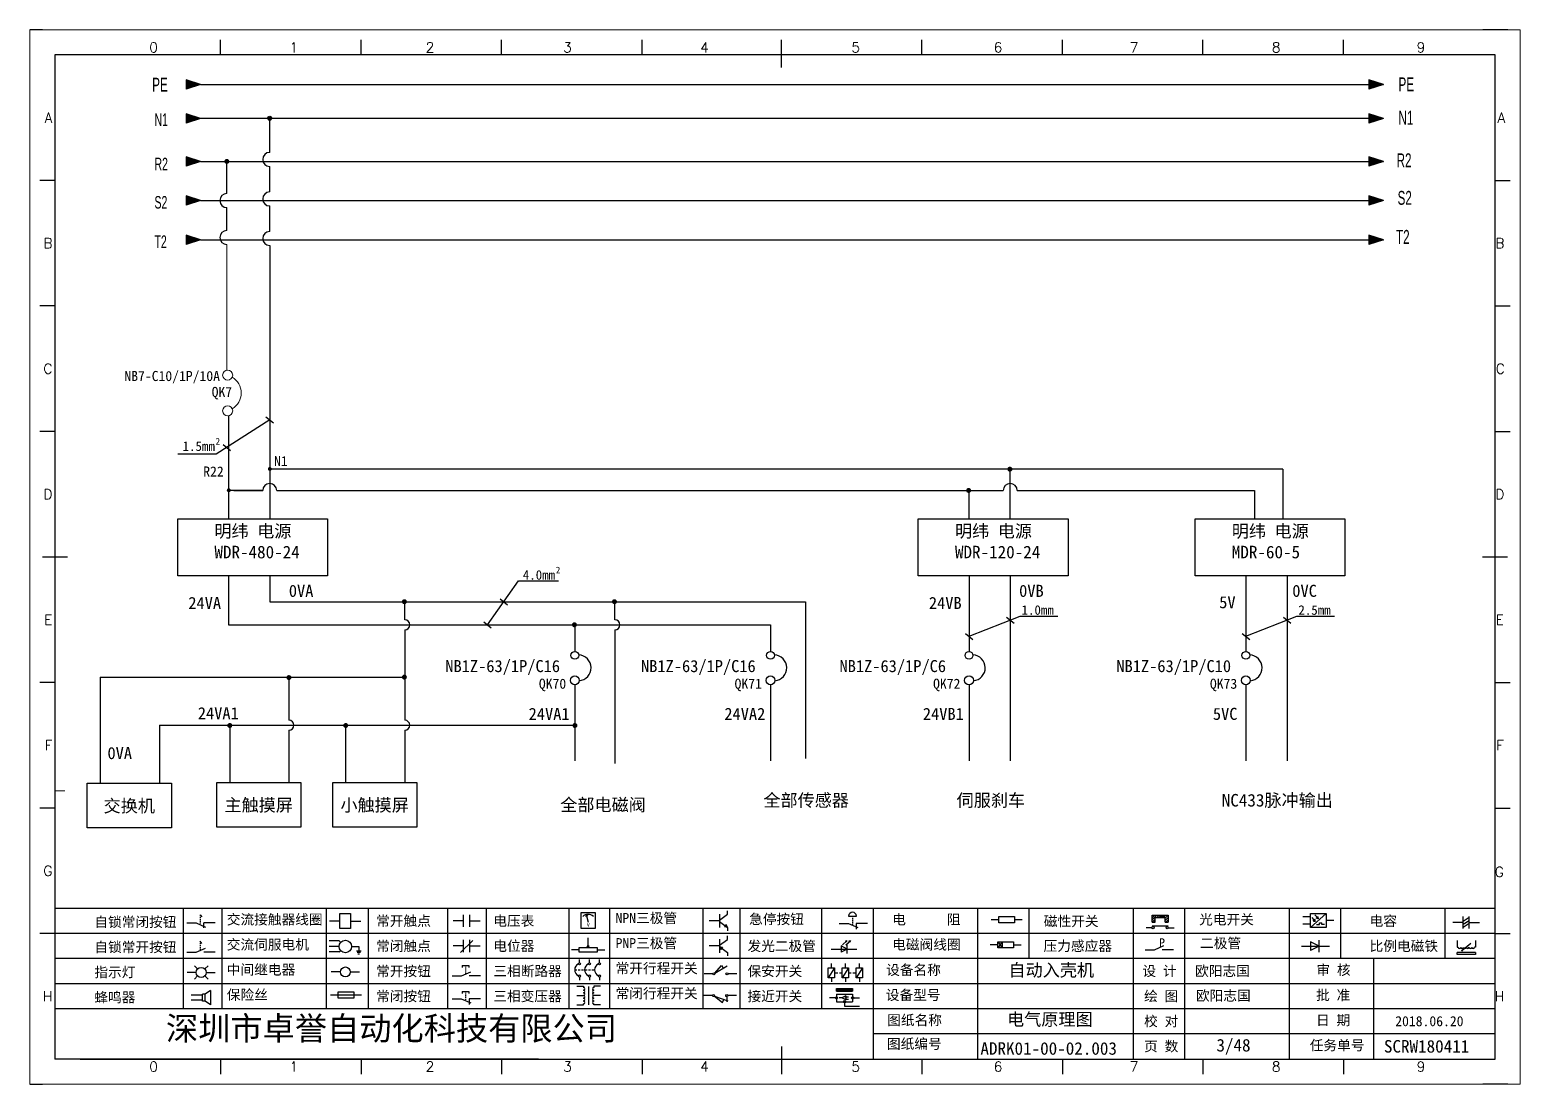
# Model space of a CAD drawing. Header units: millimetres. Extents: x 336 to 12810, y -1577 to 4105.
# Drawn here: x 7231.7 to 7528.7, y -58.4 to 151.6 of the extents above; entities that cross this region are included whole.
import ezdxf
from ezdxf.enums import TextEntityAlignment as Align

# ---------------------------------------------------------------- set-up
doc = ezdxf.new("R2010")
doc.units = ezdxf.units.MM
for name, color, linetype in [('AE_BOR', 1, 'Continuous'), ('MISC', 2, 'Continuous'), ('SYMS', 7, 'Continuous'), ('主图', 7, 'Continuous')]:
    doc.layers.add(name, color=color, linetype=linetype)
doc.styles.get("Standard").update_dxf_attribs({"font": ''})
doc.styles.add('WD', font='romans.shx', dxfattribs={"width": 0.8, "bigfont": 'gbcbig.shx'})
doc.styles.add('样式 0', font='')
doc.styles.add('样式 8', font='arial.ttf', dxfattribs={"width": 0.6, "height": 2.5})
doc.styles.add('汉字', font='')
doc.styles.get('Standard').set_extended_font_data('SimSun')
doc.styles.get('样式 0').set_extended_font_data('KaiTi_GB2312')
doc.styles.get('汉字').set_extended_font_data('新宋体')

# ---------------------------------------------------------------- blocks, each defined once
blk = doc.blocks.new('磁性开关')
at = {"linetype": 'ByBlock'}
h = blk.add_hatch(dxfattribs=at)
h.set_pattern_fill('ANSI31', color=256, scale=0.1, style=0)
h.paths.add_polyline_path([(-1910.88, -776.69), (-1910.88, -775.29), (-1907.69, -775.29), (-1907.69, -776.69), (-1908.31, -776.69), (-1908.31, -775.79), (-1910.25, -775.79), (-1910.25, -776.69)])
for p, q in [((-1910.91, -777.81), (-1912.09, -777.81)), ((-1910.88, -776.69), (-1910.88, -775.29)), ((-1910.88, -775.29), (-1907.69, -775.29)), ((-1910.88, -776.69), (-1910.25, -776.69)), ((-1910.88, -777.39), (-1907.69, -777.39)), ((-1910.25, -776.69), (-1910.25, -775.79)), ((-1910.25, -775.79), (-1908.31, -775.79)), ((-1908.31, -776.69), (-1908.31, -775.79)), ((-1908.31, -776.69), (-1907.69, -776.69)), ((-1907.69, -775.29), (-1907.69, -776.69)), ((-1907.66, -777.81), (-1906.48, -777.81))]:
    blk.add_line(p, q, dxfattribs=at)
for centre in [(-1910.68, -777.81), (-1907.88, -777.81)]:
    blk.add_circle(centre, 0.225, dxfattribs=at)
blk = doc.blocks.new('*U6')
at = {"linetype": 'ByBlock'}
for p, q in [((-1909.23, -780.45), (-1909.23, -780.67)), ((-1909.23, -780.45), (-1908.92, -780.84)), ((-1909.23, -780.84), (-1909.23, -781.05)), ((-1911.92, -782.07), (-1910.06, -782.07)), ((-1910.06, -782.07), (-1908.18, -782.88)), ((-1909.23, -781.23), (-1909.23, -781.44)), ((-1909.23, -781.61), (-1909.23, -781.83)), ((-1909.23, -782), (-1909.23, -782.21)), ((-1909.23, -782.38), (-1909.23, -782.43)), ((-1908.52, -783.07), (-1908.52, -782.07)), ((-1906.25, -782.07), (-1908.52, -782.07))]:
    blk.add_line(p, q, dxfattribs=at)
blk = doc.blocks.new('*U8')
at = {"linetype": 'ByBlock'}
for p, q in [((-1911.92, -792.89), (-1910.06, -792.89)), ((-1910.06, -792.89), (-1908.18, -792.08)), ((-1908.88, -791.17), (-1909.23, -790.71)), ((-1909.23, -790.71), (-1909.23, -790.92)), ((-1909.23, -791.09), (-1909.23, -791.31)), ((-1909.23, -791.48), (-1909.23, -791.69)), ((-1909.23, -791.86), (-1909.23, -792.08)), ((-1909.23, -792.25), (-1909.23, -792.47)), ((-1906.25, -792.89), (-1908.52, -792.89))]:
    blk.add_line(p, q, dxfattribs=at)
blk = doc.blocks.new('蜂鸣器')
at = {"linetype": 'ByBlock'}
for p, q in [((-1907.17, -795.53), (-1908.25, -796.26)), ((-1907.17, -795.53), (-1907.17, -798.41)), ((-1908.8, -796.48), (-1911.01, -796.48)), ((-1908.8, -797.46), (-1911.01, -797.46)), ((-1908.25, -796.26), (-1908.8, -796.26)), ((-1908.8, -797.68), (-1908.8, -796.26)), ((-1908.25, -797.68), (-1908.8, -797.68)), ((-1908.25, -797.68), (-1908.25, -796.26)), ((-1907.17, -798.41), (-1908.25, -797.68))]:
    blk.add_line(p, q, dxfattribs=at)
blk = doc.blocks.new('指示灯')
at = {"linetype": 'ByBlock'}
for p, q in [((-1854.25, -776.92), (-1856.06, -776.92)), ((-1854.62, -775.59), (-1853.97, -776.23)), ((-1854.62, -778.25), (-1853.97, -777.61)), ((-1851.9, -775.59), (-1852.54, -776.23)), ((-1851.9, -778.25), (-1852.54, -777.61)), ((-1852.26, -776.92), (-1850.45, -776.92))]:
    blk.add_line(p, q, dxfattribs=at)
blk.add_circle((-1853.26, -776.92), 0.992, dxfattribs=at)
blk = doc.blocks.new('光电开关')
at = {"linetype": 'ByBlock'}
h = blk.add_hatch(dxfattribs=at)
h.set_pattern_fill('ANSI31', color=256, scale=0.01, style=0)
h.set_pattern_definition([(45, (0.172267, 0), (-0.0224506403, 0.0224506403), [])])
h.paths.add_polyline_path([(-1882.44, -776.34), (-1882.5, -775.91), (-1882.68, -776.07)])
h.paths.add_polyline_path([(-1882.86, -776.23), (-1882.44, -776.34), (-1882.68, -776.07)])
h.paths.add_polyline_path([(-1883.05, -776.88), (-1883.11, -776.45), (-1883.29, -776.61)])
h.paths.add_polyline_path([(-1883.47, -776.77), (-1883.05, -776.88), (-1883.29, -776.61)])
for p, q in [((-1884.01, -775.96), (-1885.56, -775.96)), ((-1884.01, -777.39), (-1885.56, -777.39)), ((-1880.91, -775.3), (-1884.01, -778.05)), ((-1883.75, -776.09), (-1883.05, -776.88)), ((-1883.11, -776.45), (-1883.47, -776.77)), ((-1883.05, -776.88), (-1883.47, -776.77)), ((-1883.14, -775.55), (-1882.44, -776.34)), ((-1883.05, -776.88), (-1883.11, -776.45)), ((-1882.5, -775.91), (-1882.86, -776.23)), ((-1882.44, -776.34), (-1882.86, -776.23)), ((-1882.78, -777.47), (-1882.23, -777.47)), ((-1882.44, -776.34), (-1882.5, -775.91)), ((-1882.23, -777.47), (-1882.23, -777.14)), ((-1882.23, -777.14), (-1881.78, -777.14)), ((-1881.78, -777.47), (-1881.78, -777.14)), ((-1881.23, -777.47), (-1881.78, -777.47)), ((-1879.37, -776.67), (-1880.91, -776.67))]:
    blk.add_line(p, q, dxfattribs=at)
blk.add_lwpolyline([(-1884.01, -775.3), (-1880.91, -775.3), (-1880.91, -778.05), (-1884.01, -778.05)], close=True, dxfattribs=at)
blk = doc.blocks.new('交流接触器线圈')
at = {"linetype": 'ByBlock'}
for p, q in [((-1880.82, -781.77), (-1882.87, -781.77)), ((-1878.72, -781.77), (-1876.67, -781.77))]:
    blk.add_line(p, q, dxfattribs=at)
blk.add_lwpolyline([(-1880.82, -780.28), (-1878.72, -780.28), (-1878.72, -783.26), (-1880.82, -783.26)], close=True, dxfattribs=at)
blk = doc.blocks.new('交流伺服电机')
at = {"linetype": 'ByBlock'}
for p, q in [((-1880.97, -785.75), (-1882.94, -785.75)), ((-1880.97, -786.85), (-1882.94, -786.85)), ((-1880.97, -785.75), (-1880.65, -786.03)), ((-1878.49, -786.85), (-1877.07, -786.85)), ((-1877.07, -786.85), (-1877.07, -787.72)), ((-1880.97, -787.94), (-1882.94, -787.94)), ((-1880.97, -787.94), (-1880.65, -787.67)), ((-1877.54, -787.72), (-1876.59, -787.72)), ((-1877.38, -788.01), (-1876.75, -788.01)), ((-1877.23, -788.29), (-1876.9, -788.29))]:
    blk.add_line(p, q, dxfattribs=at)
blk.add_circle((-1879.73, -786.85), 1.24, dxfattribs=at)
blk = doc.blocks.new('中间继电器')
at = {"linetype": 'ByBlock'}
for p, q in [((-1880.72, -791.92), (-1882.54, -791.92)), ((-1878.74, -791.92), (-1876.92, -791.92))]:
    blk.add_line(p, q, dxfattribs=at)
blk.add_circle((-1879.73, -791.92), 0.992, dxfattribs=at)
blk = doc.blocks.new('保险丝')
at = {"linetype": 'ByBlock'}
blk.add_line((-1882.72, -796.49), (-1876.55, -796.49), dxfattribs=at)
blk.add_lwpolyline([(-1881.2, -795.86), (-1878.06, -795.86), (-1878.06, -797.12), (-1881.2, -797.12)], close=True, dxfattribs=at)
blk = doc.blocks.new('常开按钮')
at = {"linetype": 'ByBlock'}
for p, q in [((-1910.06, -787.73), (-1908.18, -786.93)), ((-1909.9, -785.68), (-1908.56, -785.68)), ((-1909.9, -785.68), (-1909.9, -786.07)), ((-1909.23, -785.68), (-1909.23, -785.89)), ((-1909.23, -786.06), (-1909.23, -786.28)), ((-1909.23, -786.45), (-1909.23, -786.67)), ((-1909.23, -786.84), (-1909.23, -787.05)), ((-1908.56, -785.68), (-1908.56, -786.07)), ((-1911.92, -787.73), (-1910.06, -787.73)), ((-1909.23, -787.22), (-1909.23, -787.38)), ((-1906.25, -787.73), (-1908.52, -787.73))]:
    blk.add_line(p, q, dxfattribs=at)
blk = doc.blocks.new('常开触点')
at = {"linetype": 'ByBlock'}
for p, q in [((-1853.82, -782.99), (-1853.82, -780.56)), ((-1852.6, -782.99), (-1852.6, -780.56)), ((-1853.82, -781.77), (-1855.88, -781.77)), ((-1852.6, -781.77), (-1850.55, -781.77))]:
    blk.add_line(p, q, dxfattribs=at)
blk = doc.blocks.new('常闭触点')
at = {"linetype": 'ByBlock'}
for p, q in [((-1853.82, -786.77), (-1855.88, -786.77)), ((-1852.01, -785.66), (-1854.43, -788.1)), ((-1853.82, -787.99), (-1853.82, -785.56)), ((-1852.6, -787.99), (-1852.6, -785.56)), ((-1852.6, -786.77), (-1850.55, -786.77))]:
    blk.add_line(p, q, dxfattribs=at)
blk = doc.blocks.new('常闭按钮')
at = {"linetype": 'ByBlock'}
for p, q in [((-1856.13, -792.28), (-1854.28, -792.28)), ((-1854.28, -792.28), (-1852.4, -793.09)), ((-1854.11, -790.83), (-1852.77, -790.83)), ((-1854.11, -790.83), (-1854.11, -791.22)), ((-1853.44, -790.83), (-1853.44, -791.04)), ((-1853.44, -791.21), (-1853.44, -791.43)), ((-1853.44, -791.6), (-1853.44, -791.82)), ((-1853.44, -791.99), (-1853.44, -792.2)), ((-1853.44, -792.37), (-1853.44, -792.53)), ((-1852.77, -790.83), (-1852.77, -791.22)), ((-1850.47, -792.28), (-1852.73, -792.28)), ((-1852.73, -792.28), (-1852.73, -793.43))]:
    blk.add_line(p, q, dxfattribs=at)
blk = doc.blocks.new('电磁阀线圈')
at = {"linetype": 'ByBlock'}
for p, q in [((-1854.61, -795.92), (-1853.75, -797.16)), ((-1853.75, -795.92), (-1854.61, -797.16)), ((-1853.75, -795.92), (-1853.75, -797.16)), ((-1854.61, -796.54), (-1856.17, -796.54)), ((-1851.53, -796.54), (-1849.97, -796.54))]:
    blk.add_line(p, q, dxfattribs=at)
blk.add_lwpolyline([(-1854.61, -795.92), (-1851.53, -795.92), (-1851.53, -797.16), (-1854.61, -797.16)], close=True, dxfattribs=at)
blk = doc.blocks.new('电压表')
at = {"linetype": 'ByBlock'}
for p, q in [((-1814.84, -780.75), (-1814.91, -781.13)), ((-1814.6, -781.05), (-1814.91, -781.13)), ((-1814.84, -780.75), (-1814.46, -782.26)), ((-1814.84, -780.75), (-1814.6, -781.05))]:
    blk.add_line(p, q, dxfattribs=at)
blk.add_lwpolyline([(-1815.84, -780.34), (-1813.07, -780.34), (-1813.07, -783.49), (-1815.84, -783.49)], close=True, dxfattribs=at)
blk.add_arc((-1814.46, -782.26), 1.56, 46.8313, 133.1687, dxfattribs=at)
at = {"linetype": 'ByBlock', "insert": (-1814.7, -782.39), "char_height": 0.75, "width": 0.6768, "attachment_point": 1}
blk.add_mtext('V', dxfattribs=at)
blk = doc.blocks.new('电位器')
at = {"linetype": 'ByBlock'}
for p, q in [((-1814.45, -787.3), (-1814.62, -786.96)), ((-1814.62, -786.96), (-1814.27, -786.96)), ((-1814.45, -787.3), (-1814.45, -785.39)), ((-1814.45, -787.3), (-1814.27, -786.96)), ((-1816.21, -787.75), (-1817.79, -787.75)), ((-1812.68, -787.75), (-1811.1, -787.75))]:
    blk.add_line(p, q, dxfattribs=at)
blk.add_lwpolyline([(-1816.21, -787.3), (-1812.68, -787.3), (-1812.68, -788.2), (-1816.21, -788.2)], close=True, dxfattribs=at)
blk = doc.blocks.new('三相断路器')
at = {"linetype": 'ByBlock'}
for p, q in [((-1816.17, -790.33), (-1816.17, -789.7)), ((-1814.17, -790.33), (-1814.17, -789.7)), ((-1812.18, -790.33), (-1812.18, -789.7)), ((-1817.14, -791.74), (-1816.72, -791.74)), ((-1816.45, -791.74), (-1816.03, -791.74)), ((-1815.76, -791.74), (-1815.34, -791.74)), ((-1815.07, -791.74), (-1814.65, -791.74)), ((-1814.38, -791.74), (-1813.96, -791.74)), ((-1813.69, -791.74), (-1813.27, -791.74)), ((-1816.17, -793.19), (-1816.17, -793.83)), ((-1814.17, -793.19), (-1814.17, -793.83)), ((-1812.18, -793.19), (-1812.18, -793.83))]:
    blk.add_line(p, q, dxfattribs=at)
for centre in [(-1816.17, -790.55), (-1816.17, -792.98), (-1814.17, -790.55), (-1814.17, -792.98), (-1812.18, -790.55), (-1812.18, -792.98)]:
    blk.add_circle(centre, 0.219, dxfattribs=at)
for centre in [(-1815.81, -791.74), (-1813.82, -791.74), (-1811.83, -791.74)]:
    blk.add_arc(centre, 1.32, 115.5791, 244.4209, dxfattribs=at)
blk = doc.blocks.new('三相变压器')
at = {"linetype": 'ByBlock'}
for p, q in [((-1816.69, -795.03), (-1815.37, -795.03)), ((-1815.37, -795.03), (-1815.37, -795.24)), ((-1814.34, -798.7), (-1814.34, -795.04)), ((-1812, -795.03), (-1813.32, -795.03)), ((-1813.32, -795.03), (-1813.32, -795.24)), ((-1816.69, -796.87), (-1815.37, -796.87)), ((-1816.69, -798.71), (-1815.37, -798.71)), ((-1815.37, -798.71), (-1815.37, -798.5)), ((-1812, -796.87), (-1813.32, -796.87)), ((-1813.32, -798.71), (-1813.32, -798.5)), ((-1812, -798.71), (-1813.32, -798.71))]:
    blk.add_line(p, q, dxfattribs=at)
for centre, start, end in [((-1815.37, -795.51), 270, 90), ((-1815.37, -796.06), 270, 90), ((-1813.32, -795.51), 90, 270), ((-1813.32, -796.06), 90, 270), ((-1815.37, -796.6), 270, 90), ((-1815.37, -797.14), 270, 90), ((-1815.37, -797.68), 270, 90), ((-1815.37, -798.23), 270, 90), ((-1813.32, -796.6), 90, 270), ((-1813.32, -797.14), 90, 270), ((-1813.32, -797.68), 90, 270), ((-1813.32, -798.23), 90, 270)]:
    blk.add_arc(centre, 0.271, start, end, dxfattribs=at)
blk = doc.blocks.new('压力感应器')
at = {"linetype": 'ByBlock'}
for p, q in [((-1817.44, -777.73), (-1815.59, -777.73)), ((-1815.59, -777.73), (-1813.71, -776.93)), ((-1811.78, -777.73), (-1814.05, -777.73))]:
    blk.add_line(p, q, dxfattribs=at)
at = {"linetype": 'ByBlock', "insert": (-1814.65, -775.48), "char_height": 1.68, "width": 1.2242, "attachment_point": 1}
blk.add_mtext('{\\fNSimSun|b0|i0|c134|p49;P}', dxfattribs=at)
blk = doc.blocks.new('二极管')
at = {"linetype": 'ByBlock'}
for p, q in [((-1787.52, -776.77), (-1781.92, -776.77)), ((-1783.97, -776.77), (-1785.69, -775.9)), ((-1785.69, -775.9), (-1785.69, -777.65)), ((-1783.97, -776.77), (-1785.69, -777.65)), ((-1783.97, -777.99), (-1783.97, -775.56))]:
    blk.add_line(p, q, dxfattribs=at)
blk = doc.blocks.new('NPN三极管')
at = {"linetype": 'ByBlock'}
for p, q in [((-1785.73, -780.61), (-1785.73, -783.32)), ((-1785.73, -781.82), (-1784.15, -780.66)), ((-1784.15, -780.66), (-1784.15, -779.98)), ((-1785.73, -781.97), (-1787.81, -781.97)), ((-1785.73, -782.11), (-1784.15, -783.27)), ((-1784.41, -782.73), (-1784.74, -783.18)), ((-1784.15, -783.27), (-1784.74, -783.18)), ((-1784.15, -783.27), (-1784.41, -782.73)), ((-1784.15, -783.27), (-1784.15, -783.96))]:
    blk.add_line(p, q, dxfattribs=at)
blk = doc.blocks.new('PNP三极管')
at = {"linetype": 'ByBlock'}
for p, q in [((-1784.9, -786.74), (-1786.98, -786.74)), ((-1784.9, -785.38), (-1784.9, -788.09)), ((-1784.9, -786.59), (-1783.32, -785.43)), ((-1784.9, -786.88), (-1783.32, -788.04)), ((-1784.9, -786.88), (-1784.31, -786.97)), ((-1784.9, -786.88), (-1784.64, -787.42)), ((-1784.31, -786.97), (-1784.64, -787.42)), ((-1783.32, -785.43), (-1783.32, -784.75)), ((-1783.32, -788.04), (-1783.32, -788.73))]:
    blk.add_line(p, q, dxfattribs=at)
blk = doc.blocks.new('常开行程开关')
at = {"linetype": 'ByBlock'}
for p, q in [((-1786.29, -792.3), (-1788.01, -792.3)), ((-1785.89, -792.17), (-1784.52, -790.62)), ((-1785.89, -792.17), (-1783.43, -790.72)), ((-1784.52, -790.62), (-1784.19, -791.17)), ((-1781.48, -792.3), (-1783.21, -792.3))]:
    blk.add_line(p, q, dxfattribs=at)
for centre in [(-1786.07, -792.3), (-1783.42, -792.3)]:
    blk.add_circle(centre, 0.219, dxfattribs=at)
blk = doc.blocks.new('常闭行程开关')
at = {"linetype": 'ByBlock'}
for p, q in [((-1786.34, -796.62), (-1788.07, -796.62)), ((-1785.93, -796.72), (-1783.25, -797.7)), ((-1785.93, -796.72), (-1784.3, -798)), ((-1784.3, -798), (-1784.08, -797.4)), ((-1783.48, -796.84), (-1783.48, -797.85)), ((-1781.54, -796.62), (-1783.26, -796.62))]:
    blk.add_line(p, q, dxfattribs=at)
for centre in [(-1786.12, -796.62), (-1783.48, -796.62)]:
    blk.add_circle(centre, 0.219, dxfattribs=at)
blk = doc.blocks.new('电容')
at = {"linetype": 'ByBlock'}
for p, q in [((-1756.08, -782.99), (-1756.08, -780.56)), ((-1754.86, -780.79), (-1756.08, -781.55)), ((-1754.86, -782.99), (-1754.86, -780.56)), ((-1756.08, -781.77), (-1758.13, -781.77)), ((-1754.86, -781.44), (-1756.08, -782.2)), ((-1754.86, -781.99), (-1756.08, -782.75)), ((-1754.86, -781.77), (-1752.81, -781.77))]:
    blk.add_line(p, q, dxfattribs=at)
blk = doc.blocks.new('发光二极管')
at = {"linetype": 'ByBlock'}
for p, q in [((-1758.01, -786.77), (-1752.89, -786.77)), ((-1754.84, -786.77), (-1756.04, -786.16)), ((-1756.04, -786.16), (-1756.04, -787.39)), ((-1754.84, -786.77), (-1756.04, -787.39)), ((-1755.78, -785.92), (-1754.89, -785.14)), ((-1754.89, -785.14), (-1755.2, -785.22)), ((-1755.2, -785.22), (-1755.01, -785.43)), ((-1755.08, -785.92), (-1754.18, -785.14)), ((-1754.89, -785.14), (-1755.01, -785.43)), ((-1754.84, -787.63), (-1754.84, -785.92)), ((-1754.18, -785.14), (-1754.49, -785.22)), ((-1754.49, -785.22), (-1754.31, -785.43)), ((-1754.18, -785.14), (-1754.31, -785.43))]:
    blk.add_line(p, q, dxfattribs=at)
blk = doc.blocks.new('比例电磁阀')
at = {"linetype": 'ByBlock'}
for p, q in [((-1757.26, -775.38), (-1757.26, -776.71)), ((-1757.26, -776.71), (-1757.05, -776.71)), ((-1753.6, -777.73), (-1757.25, -777.73)), ((-1757.25, -778.13), (-1757.25, -777.73)), ((-1753.6, -778.13), (-1757.25, -778.13)), ((-1754.5, -775.98), (-1756.35, -777.44)), ((-1756.35, -777.44), (-1756.25, -777.25)), ((-1756.35, -777.44), (-1756.15, -777.38)), ((-1756.15, -777.38), (-1756.25, -777.25)), ((-1753.58, -776.71), (-1753.8, -776.71)), ((-1753.6, -777.73), (-1753.6, -778.13)), ((-1753.58, -775.38), (-1753.58, -776.71))]:
    blk.add_line(p, q, dxfattribs=at)
for centre in [(-1756.78, -776.71), (-1756.24, -776.71), (-1755.7, -776.71), (-1755.15, -776.71), (-1754.61, -776.71), (-1754.07, -776.71)]:
    blk.add_arc(centre, 0.271, 180, 0, dxfattribs=at)
blk = doc.blocks.new('保安开关')
at = {"linetype": 'ByBlock'}
for p, q in [((-1757.96, -790.79), (-1757.96, -789.97)), ((-1755.17, -790.79), (-1755.17, -789.97)), ((-1752.39, -790.79), (-1752.39, -789.97)), ((-1757.33, -790.79), (-1758.6, -792.81)), ((-1757.96, -792.81), (-1757.96, -793.62)), ((-1757.33, -791.8), (-1756.72, -791.8)), ((-1756.35, -791.8), (-1755.89, -791.8)), ((-1754.54, -790.79), (-1755.81, -792.81)), ((-1755.17, -792.81), (-1755.17, -793.62)), ((-1754.52, -791.8), (-1754.06, -791.8)), ((-1753.69, -791.8), (-1753.08, -791.8)), ((-1751.75, -790.79), (-1753.02, -792.81)), ((-1752.39, -792.81), (-1752.39, -793.62))]:
    blk.add_line(p, q, dxfattribs=at)
for points in [[(-1758.6, -790.79), (-1757.33, -790.79), (-1757.33, -792.81), (-1758.6, -792.81)], [(-1755.81, -790.79), (-1754.54, -790.79), (-1754.54, -792.81), (-1755.81, -792.81)], [(-1753.02, -790.79), (-1751.75, -790.79), (-1751.75, -792.81), (-1753.02, -792.81)]]:
    blk.add_lwpolyline(points, close=True, dxfattribs=at)
blk = doc.blocks.new('接近开关')
at = {"linetype": 'ByBlock'}
h = blk.add_hatch(dxfattribs=at)
h.set_pattern_fill('ANSI31', color=256, scale=0.01, style=0)
h.set_pattern_definition([(45, (-89.131516, -30.795668), (-0.0224506403, 0.0224506403), [])])
h.paths.add_polyline_path([(-1516.96, -1123.35), (-1516.96, -1122.85), (-1513.76, -1122.85), (-1513.76, -1123.35)])
for p, q in [((-1517.18, -1124.71), (-1518.36, -1124.71)), ((-1516.96, -1123.35), (-1516.96, -1122.85)), ((-1516.96, -1122.85), (-1513.76, -1122.85)), ((-1516.96, -1123.35), (-1513.76, -1123.35)), ((-1516.96, -1123.95), (-1513.76, -1123.95)), ((-1516.96, -1123.95), (-1516.96, -1125.47)), ((-1516.96, -1125.47), (-1513.76, -1125.47)), ((-1515.91, -1124.71), (-1516.45, -1124.71)), ((-1515.11, -1124.31), (-1515.91, -1124.71)), ((-1515.11, -1125.11), (-1515.91, -1124.71)), ((-1515.33, -1124.53), (-1515.17, -1124.53)), ((-1515.33, -1124.88), (-1515.17, -1124.88)), ((-1515.25, -1124.45), (-1515.25, -1124.61)), ((-1515.11, -1124.31), (-1515.11, -1125.11)), ((-1515.11, -1124.48), (-1514.58, -1124.48)), ((-1515.11, -1124.94), (-1514.58, -1124.94)), ((-1513.76, -1122.85), (-1513.76, -1123.35)), ((-1513.76, -1123.95), (-1513.76, -1125.47)), ((-1513.54, -1124.71), (-1512.36, -1124.71)), ((-1515.36, -1125.69), (-1515.36, -1126.36)), ((-1515.36, -1126.36), (-1512.36, -1126.36))]:
    blk.add_line(p, q, dxfattribs=at)
for centre in [(-1516.96, -1124.71), (-1515.36, -1125.47), (-1513.76, -1124.71)]:
    blk.add_circle(centre, 0.225, dxfattribs=at)
blk = doc.blocks.new('电阻')
at = {"linetype": 'ByBlock'}
for p, q in [((-3.09, 0), (-1.57, 0)), ((1.57, 0), (3.09, 0))]:
    blk.add_line(p, q, dxfattribs=at)
blk.add_lwpolyline([(-1.57, 0.63), (1.57, 0.63), (1.57, -0.63), (-1.57, -0.63)], close=True, dxfattribs=at)
blk = doc.blocks.new('急停按钮')
at = {"linetype": 'ByBlock'}
for p, q in [((-1.86, 0), (0, 0)), ((0, 0), (1.88, -0.81)), ((0.06, 1.45), (1.61, 1.45)), ((0.83, 1.45), (0.83, 1.24)), ((0.83, 1.07), (0.83, 0.85)), ((0.83, 0.68), (0.83, 0.47)), ((0.83, 0.29), (0.83, 0.08)), ((3.81, 0), (1.54, 0)), ((1.54, 0), (1.54, -1.15)), ((0.83, -0.09), (0.83, -0.24))]:
    blk.add_line(p, q, dxfattribs=at)
blk.add_arc((0.83, 1.45), 0.774, 0, 180)
blk = doc.blocks.new('电控横A4')
for p, q in [((292, -5), (5, -5)), ((5, -5), (5, -205)), ((292, -205), (292, -5)), ((10.03, -205), (289.53, -205)), ((130.8, -205), (190.75, -205)), ((190.75, -205), (259.54, -205))]:
    blk.add_line(p, q)
at = {"lineweight": 9, "ltscale": 0.1}
for p, q in [((5, -151.57), (7, -151.57)), ((101.34, -205), (130.8, -205)), ((129.44, -205), (129.44, -205)), ((129.44, -205), (129.44, -205)), ((129.44, -205), (129.44, -205)), ((129.44, -205), (129.44, -205))]:
    blk.add_line(p, q, dxfattribs=at)
at = {"linetype": 'ByBlock'}
for p, q in [((292, -175), (5, -175)), ((292, -180), (5, -180)), ((292, -185), (5, -185)), ((292, -190), (5, -190)), ((292, -195), (5, -195)), ((292, -200), (168.03, -200))]:
    blk.add_line(p, q, dxfattribs=at)
at = {"color": 0, "lineweight": -2}
for p, q in [((30.58, -175), (30.58, -195)), ((38.26, -175), (38.26, -195)), ((59.05, -175), (59.05, -195)), ((67.4, -175), (67.4, -195)), ((83.26, -175), (83.26, -195)), ((90.91, -175), (90.91, -195)), ((107.4, -175), (107.4, -195)), ((115.5, -175), (115.5, -195)), ((134.12, -175), (134.12, -195)), ((141.48, -175), (141.48, -195)), ((157.79, -175), (157.79, -195)), ((168.03, -175), (168.03, -204.92)), ((188.84, -175), (188.84, -185)), ((199.08, -175), (199.08, -185)), ((219.89, -175), (219.89, -185)), ((230.12, -175), (230.12, -185)), ((250.93, -175), (250.93, -185)), ((261.17, -175), (261.17, -185)), ((281.98, -175), (281.98, -185)), ((188.84, -185), (188.84, -204.92)), ((219.89, -185), (219.89, -205)), ((230.12, -185), (230.12, -205)), ((250.93, -185), (250.93, -205)), ((267.79, -185), (267.79, -205))]:
    blk.add_line(p, q, dxfattribs=at)
at = {"color": 0, "ltscale": 2}
for p, q in [((292, -205), (292, -183.55)), ((101.34, -205), (5, -205)), ((259.54, -205), (289.53, -205)), ((259.54, -205), (292, -205))]:
    blk.add_line(p, q, dxfattribs=at)
at = {"layer": 'AE_BOR', "lineweight": 30}
for p, q in [((2.53, 0), (0, 0)), ((294.53, 0), (289.53, 0)), ((0, -210), (2.53, -210)), ((294.53, -210), (289.53, -210))]:
    blk.add_line(p, q, dxfattribs=at)
at = {"layer": 'AE_BOR', "color": 1, "lineweight": 15}
for p, q in [((0, 0), (297, 0)), ((0, -210), (0, 0)), ((297, 0), (297, -210)), ((297, -210), (0, -210))]:
    blk.add_line(p, q, dxfattribs=at)
at = {"layer": 'AE_BOR'}
for p, q in [((38.03, -5), (38.03, -2)), ((66.03, -5), (66.03, -2)), ((94.03, -5), (94.03, -2)), ((122.03, -5), (122.03, -2)), ((149.78, -5), (149.78, -2)), ((177.78, -5), (177.78, -2)), ((205.78, -5), (205.78, -2)), ((233.78, -5), (233.78, -2)), ((261.78, -5), (261.78, -2)), ((5, -30), (2, -30)), ((292, -30), (295, -30)), ((5, -55), (2, -55)), ((292, -55), (295, -55)), ((5, -80), (2, -80)), ((292, -80), (295, -80)), ((5, -130), (2, -130)), ((292, -130), (295, -130)), ((5, -155), (2, -155)), ((292, -155), (295, -155)), ((5, -180), (2, -180)), ((292, -180), (295, -180)), ((38.03, -205), (38.03, -208)), ((66.03, -205), (66.03, -208)), ((94.03, -205), (94.03, -208)), ((122.03, -205), (122.03, -208)), ((149.78, -205), (149.78, -208)), ((177.78, -205), (177.78, -208)), ((205.78, -205), (205.78, -208)), ((233.78, -205), (233.78, -208)), ((261.78, -205), (261.78, -208))]:
    blk.add_line(p, q, dxfattribs=at)
at = {"layer": 'AE_BOR', "color": 2, "lineweight": 30}
for p, q in [((149.78, -7.5), (149.78, -2.5)), ((2.5, -105), (7.5, -105)), ((289.5, -105), (294.5, -105)), ((149.78, -202.5), (149.78, -207.5)), ((149.78, -205), (149.78, -207.5))]:
    blk.add_line(p, q, dxfattribs=at)
at = {"linetype": 'ByBlock'}
for name, p in [('*U6', (1943.19, 604.18)), ('交流接触器线圈', (1942.62, 604.27)), ('常开触点', (1940.27, 604.3)), ('电压表', (1925.71, 604.52)), ('NPN三极管', (1923.2, 604.5)), ('磁性开关', (2134.53, 598.96)), ('光电开关', (2139.22, 599.27)), ('电容', (2041.69, 603.98)), ('电位器', (1925.71, 604.52)), ('PNP三极管', (1922.37, 604.27)), ('压力感应器', (2039.72, 594.52)), ('*U8', (1943.19, 609.18)), ('交流伺服电机', (1942.62, 604.27)), ('常闭触点', (1940.27, 604.3)), ('发光二极管', (1917.72, 603.69)), ('电磁阀线圈', (2047.53, 614.3)), ('二极管', (2040.91, 594.27)), ('比例电磁阀', (2041.69, 593.98)), ('指示灯', (1887.41, 589.18)), ('中间继电器', (1942.62, 604.27)), ('常开按钮', (1996.06, 599.3)), ('三相断路器', (1925.71, 604.52)), ('常开行程开关', (1922.37, 604.27)), ('保安开关', (1917.72, 603.98)), ('蜂鸣器', (1943.19, 604.18)), ('保险丝', (1942.62, 604.27)), ('常闭按钮', (1940.27, 599.3)), ('三相变压器', (1925.71, 604.52)), ('常闭行程开关', (1922.37, 604.27)), ('接近开关', (1677.72, 931.9))]:
    blk.add_blockref(name, p, dxfattribs=at)
for name, p in [('急停按钮', (163.12, -177.98)), ('电阻', (194.66, -177.22))]:
    blk.add_blockref(name, p)
at = {"char_height": 2, "attachment_point": 1, "style": '汉字'}
for s, insert in [('{\\fKaiTi_GB2312|b0|i0|c134|p49;自锁常闭按钮}', (12.86, -176.69)), ('{\\fKaiTi_GB2312|b0|i0|c134|p49;交流接触器线圈}', (39.25, -176.19)), ('{\\fKaiTi_GB2312|b0|i0|c134|p49;常开触点}', (69.01, -176.48)), ('{\\fKaiTi_GB2312|b0|i0|c134|p49;电压表}', (92.37, -176.47)), ('{\\fKaiTi_GB2312|b0|i0|c134|p49;NPN三极管}', (116.73, -175.91)), ('{\\fKaiTi_GB2312|b0|i0|c134|p49;急停按钮}', (143.35, -176.12)), ('{\\fKaiTi_GB2312|b0|i0|c134|p49;电      阻}', (171.86, -176.19)), ('{\\fKaiTi_GB2312|b0|i0|c134|p49;磁性开关}', (202.07, -176.53)), ('{\\fKaiTi_GB2312|b0|i0|c134|p49;光电开关}', (233.02, -176.19)), ('{\\fKaiTi_GB2312|b0|i0|c134|p49;电容}', (267, -176.48)), ('{\\fKaiTi_GB2312|b0|i0|c134|p49;交流伺服电机}', (39.25, -181.19)), ('{\\fKaiTi_GB2312|b0|i0|c134|p49;电位器}', (92.37, -181.47)), ('{\\fKaiTi_GB2312|b0|i0|c134|p49;PNP三极管}', (116.73, -180.91)), ('{\\fKaiTi_GB2312|b0|i0|c134|p49;电磁阀线圈}', (171.86, -181.19)), ('{\\fKaiTi_GB2312|b0|i0|c134|p49;压力感应器}', (202.02, -181.47)), ('{\\fKaiTi_GB2312|b0|i0|c134|p49;二极管}', (233.2, -180.91)), ('{\\fKaiTi_GB2312|b0|i0|c134|p49;自锁常开按钮}', (12.86, -181.69)), ('{\\fKaiTi_GB2312|b0|i0|c134|p49;常闭触点}', (69.01, -181.48)), ('{\\fKaiTi_GB2312|b0|i0|c134|p49;发光二极管}', (143.02, -181.48)), ('{\\fKaiTi_GB2312|b0|i0|c134|p49;比例电磁铁}', (267, -181.48)), ('{\\fKaiTi_GB2312|b0|i0|c134|p49;指示灯}', (12.86, -186.69)), ('{\\fKaiTi_GB2312|b0|i0|c134|p49;中间继电器}', (39.25, -186.19)), ('{\\fKaiTi_GB2312|b0|i0|c134|p49;常开按钮}', (69.01, -186.48)), ('{\\fKaiTi_GB2312|b0|i0|c134|p49;三相断路器}', (92.37, -186.47)), ('{\\fKaiTi_GB2312|b0|i0|c134|p49;常开行程开关}', (116.73, -185.91)), ('{\\fKaiTi_GB2312|b0|i0|c134|p49;保安开关}', (143.02, -186.48)), ('设备名称', (170.65, -186.24)), ('{\\fKaiTi_GB2312|b0|i0|c134|p0;设 计}', (221.72, -186.46)), ('{\\fKaiTi_GB2312|b0|i0|c134|p0;审 核}', (256.39, -186.25)), ('{\\fKaiTi_GB2312|b0|i0|c134|p49;蜂鸣器}', (12.86, -191.69)), ('{\\fKaiTi_GB2312|b0|i0|c134|p49;保险丝}', (39.25, -191.19)), ('{\\fKaiTi_GB2312|b0|i0|c134|p49;常闭按钮}', (69.01, -191.48)), ('{\\fKaiTi_GB2312|b0|i0|c134|p49;三相变压器}', (92.37, -191.47)), ('{\\fKaiTi_GB2312|b0|i0|c134|p49;常闭行程开关}', (116.73, -190.91)), ('{\\fKaiTi_GB2312|b0|i0|c134|p49;接近开关}', (143.02, -191.48)), ('设备型号', (170.58, -191.24)), ('{\\fKaiTi_GB2312|b0|i0|c134|p0;绘 图}', (222.05, -191.46)), ('{\\fKaiTi_GB2312|b0|i0|c134|p0;批 准}', (256.32, -191.25)), ('图纸名称', (170.86, -196.24)), ('{\\fKaiTi_GB2312|b0|i0|c134|p0;日 期}', (256.32, -196.25)), ('{\\fKaiTi_GB2312|b0|i0|c134|p0;校 对}', (222.05, -196.46)), ('图纸编号', (170.81, -200.96)), ('{\\fKaiTi_GB2312|b0|i0|c134|p0;页 数}', (222.05, -201.46)), ('任务单号', (255.06, -201.25))]:
    blk.add_mtext(s, dxfattribs=dict(at, insert=insert))
at = {"color": 0, "lineweight": -2, "insert": (27.14, -196.53), "char_height": 4.7064, "width": 96.1138, "attachment_point": 1}
blk.add_mtext('深圳市卓誉自动化科技有限公司', dxfattribs=at)
at = {"insert": (272.1, -196.45), "char_height": 2, "width": 60.2542, "attachment_point": 1}
blk.add_mtext('{\\fKaiTi_GB2312|b0|i0|c134|p49;2018.06.20}', dxfattribs=at)
at = {"layer": 'AE_BOR', "style": 'WD'}
for s, p in [('0', (24.67, -4.5)), ('1', (52.6, -4.5)), ('2', (79.75, -4.5)), ('3', (107.15, -4.5)), ('4', (134.45, -4.5)), ('5', (164.59, -4.5)), ('6', (192.94, -4.5)), ('7', (220.04, -4.5)), ('8', (248.37, -4.5)), ('9', (277.23, -4.5)), ('0', (24.67, -207.5)), ('1', (52.6, -207.5)), ('2', (79.75, -207.5)), ('3', (107.15, -207.5)), ('4', (134.45, -207.5)), ('5', (164.59, -207.5)), ('6', (192.94, -207.5)), ('7', (220.04, -207.5)), ('8', (248.37, -207.5)), ('9', (277.23, -207.5))]:
    blk.add_text(s, height=2, dxfattribs=at).set_placement(p, align=Align.CENTER)
for s, p in [('A', (4.5, -17.5)), ('A', (294.03, -17.5)), ('B', (4.5, -42.5)), ('B', (293.84, -42.5)), ('C', (4.5, -67.5)), ('C', (293.93, -67.5)), ('D', (4.5, -92.5)), ('D', (293.84, -92.5)), ('E', (4.5, -117.5)), ('E', (293.74, -117.5)), ('F', (4.5, -142.5)), ('F', (293.74, -142.5)), ('F', (293.74, -142.5)), ('G', (4.5, -167.5)), ('G', (293.74, -167.72)), ('H', (4.5, -192.5)), ('H', (293.84, -192.5))]:
    blk.add_text(s, height=2, dxfattribs=at).set_placement(p, align=Align.MIDDLE_RIGHT)
blk = doc.blocks.new('WDDOT')
blk.add_hatch(color=256).paths.add_polyline_path([(0.5, 0, 1), (-0.5, 0, 1)])
blk.add_circle((0, 0), 0.5)

msp = doc.modelspace()

# ---------------------------------------------------------------- hatches: boundary and pattern name
for points in [[(7262.829, 134.915), (7265.747, 133.98), (7262.829, 133.044)], [(7279.898, 134.034, 1), (7279.112, 134.034, 1)], [(7498.532, 133.048), (7498.532, 134.919), (7501.451, 133.984)], [(7262.829, 126.349), (7265.747, 125.414), (7262.829, 124.479)], [(7271.354, 125.418, 1), (7270.568, 125.418, 1)], [(7498.532, 126.353), (7501.451, 125.418), (7498.532, 124.483)], [(7262.829, 118.591), (7265.747, 117.656), (7262.829, 116.721)], [(7498.532, 118.557), (7501.451, 117.622), (7498.532, 116.686)], [(7262.829, 110.757), (7265.747, 109.821), (7262.829, 108.886)], [(7498.532, 108.89), (7498.532, 110.761), (7501.451, 109.825)]]:
    msp.add_hatch(color=256).paths.add_polyline_path(points)
h = msp.add_hatch(color=256)
edge = h.paths.add_edge_path()
edge.add_arc((7279.524, 64.178), 0.393, 0, 360)
at = {"lineweight": -2}
h = msp.add_hatch(color=0, dxfattribs=at)
edge = h.paths.add_edge_path()
edge.add_arc((7427.006, 64.135), 0.5, 0, 360)
h = msp.add_hatch(color=256)
edge = h.paths.add_edge_path()
edge.add_arc((7271.346, 59.925), 0.393, 0, 360)
h = msp.add_hatch(color=0, dxfattribs=at)
edge = h.paths.add_edge_path()
edge.add_arc((7418.787, 59.89), 0.5, 0, 360)
h = msp.add_hatch(color=0, dxfattribs=at)
edge = h.paths.add_edge_path()
edge.add_arc((7306.345, 37.738), 0.5, 0, 360)
h = msp.add_hatch(color=0, dxfattribs=at)
edge = h.paths.add_edge_path()
edge.add_arc((7348.211, 37.738), 0.5, 0, 360)
h = msp.add_hatch(color=0, dxfattribs=at)
edge = h.paths.add_edge_path()
edge.add_arc((7340.232, 33.138), 0.5, 0, 360)
h = msp.add_hatch(color=0, dxfattribs=at)
edge = h.paths.add_edge_path()
edge.add_arc((7283.335, 22.626), 0.5, 0, 360)
h = msp.add_hatch(color=0, dxfattribs=at)
edge = h.paths.add_edge_path()
edge.add_arc((7306.345, 22.714), 0.5, 0, 360)
h = msp.add_hatch(color=0, dxfattribs=at)
edge = h.paths.add_edge_path()
edge.add_arc((7271.549, 13.078), 0.5, 0, 360)
h = msp.add_hatch(color=0, dxfattribs=at)
edge = h.paths.add_edge_path()
edge.add_arc((7294.654, 13.078), 0.5, 0, 360)
h = msp.add_hatch(color=0, dxfattribs=at)
edge = h.paths.add_edge_path()
edge.add_arc((7340.327, 13.078), 0.5, 0, 360)
at = {"layer": 'MISC'}
for points in [[(7262.829, 141.679), (7265.747, 140.744), (7262.829, 139.809)], [(7498.532, 141.683), (7501.451, 140.748), (7498.532, 139.813)]]:
    msp.add_hatch(color=256, dxfattribs=at).paths.add_polyline_path(points)

# ---------------------------------------------------------------- linework, layer by layer
for p, q in [((7265.747, 133.98), (7262.829, 134.915)), ((7262.829, 134.915), (7262.829, 133.044)), ((7265.747, 133.98), (7262.829, 133.044)), ((7501.451, 133.984), (7498.532, 134.919)), ((7498.532, 134.919), (7498.532, 133.048)), ((7501.451, 133.984), (7498.532, 133.048)), ((7265.747, 125.414), (7262.829, 126.349)), ((7262.829, 126.349), (7262.829, 124.479)), ((7265.747, 125.414), (7262.829, 124.479)), ((7265.747, 125.418), (7296.839, 125.418)), ((7296.839, 125.418), (7349.514, 125.418)), ((7349.514, 125.418), (7501.451, 125.418)), ((7501.451, 125.418), (7498.532, 126.353)), ((7498.532, 126.353), (7498.532, 124.483)), ((7501.451, 125.418), (7498.532, 124.483)), ((7265.747, 117.656), (7262.829, 118.591)), ((7262.829, 118.591), (7262.829, 116.721)), ((7265.747, 117.656), (7262.829, 116.721)), ((7265.747, 117.656), (7296.832, 117.656)), ((7296.832, 117.656), (7349.514, 117.656)), ((7349.514, 117.656), (7501.344, 117.656)), ((7501.451, 117.622), (7498.532, 118.557)), ((7498.532, 118.557), (7498.532, 116.686)), ((7501.451, 117.622), (7498.532, 116.686)), ((7265.747, 109.821), (7262.829, 110.757)), ((7262.829, 110.757), (7262.829, 108.886)), ((7501.451, 109.825), (7498.532, 110.761)), ((7498.532, 110.761), (7498.532, 108.89)), ((7265.747, 109.821), (7262.829, 108.886)), ((7265.747, 109.821), (7296.832, 109.821)), ((7296.832, 109.821), (7349.514, 109.821)), ((7347.449, 109.821), (7501.438, 109.821)), ((7501.451, 109.825), (7498.532, 108.89)), ((7279.505, 73.944), (7268.805, 67.088)), ((7268.805, 67.088), (7261.21, 67.088)), ((7481.379, 64.116), (7279.505, 64.116)), ((7427.081, 54.258), (7427.081, 64.116)), ((7481.379, 64.116), (7481.379, 54.258)), ((7278.111, 59.871), (7271.286, 59.871)), ((7272.343, 59.871), (7278.111, 59.871)), ((7280.899, 59.871), (7420.592, 59.871)), ((7418.862, 54.258), (7418.862, 59.871)), ((7420.592, 59.871), (7425.687, 59.871)), ((7428.476, 59.871), (7475.76, 59.871)), ((7475.76, 59.871), (7475.76, 54.258)), ((7271.286, 42.884), (7271.286, 33.119)), ((7279.505, 42.884), (7279.505, 37.719)), ((7322.928, 33.119), (7329.103, 41.882)), ((7329.103, 41.882), (7337.07, 41.882)), ((7418.862, 42.884), (7418.862, 27.827)), ((7427.081, 42.884), (7427.081, 6.06)), ((7474.03, 42.884), (7474.03, 27.827)), ((7482.249, 42.884), (7482.249, 6.06)), ((7279.505, 37.719), (7386.291, 37.719)), ((7306.42, 34.119), (7306.42, 37.719)), ((7348.287, 34.119), (7348.287, 37.719)), ((7418.862, 30.846), (7429.024, 34.856)), ((7429.024, 34.856), (7436.55, 34.856)), ((7474.03, 30.846), (7484.192, 34.856)), ((7484.192, 34.856), (7491.718, 34.856)), ((7245.731, 22.696), (7306.42, 22.696)), ((7257.517, 13.148), (7340.307, 13.148))]:
    msp.add_line(p, q)
at = {"color": 0}
msp.add_line((7501.451, 133.984), (7265.747, 133.984), dxfattribs=at)
at = {"color": 0, "ltscale": 2}
for p, q in [((7279.505, 127.22), (7279.505, 134.234)), ((7271.003, 125.561), (7270.61, 125.561)), ((7270.961, 119.016), (7270.961, 125.418)), ((7279.505, 119.345), (7279.505, 124.431)), ((7270.961, 111.659), (7270.961, 116.227)), ((7279.505, 111.47), (7279.505, 116.556))]:
    msp.add_line(p, q, dxfattribs=at)
at = {"linetype": 'Continuous', "lineweight": 0}
for p, q in [((7270.961, 90.06), (7270.961, 108.871)), ((7270.961, 83.852), (7270.961, 90.06))]:
    msp.add_line(p, q, dxfattribs=at)
at = {"linetype": 'ByBlock', "lineweight": -2}
msp.add_line((7279.505, 108.681), (7279.505, 54.258), dxfattribs=at)
at = {"color": 0, "lineweight": -2}
for p, q in [((7271.288, 74.77), (7271.286, 54.258)), ((7386.291, 37.719), (7386.291, 6.483)), ((7271.286, 33.119), (7379.305, 33.119)), ((7340.307, 33.119), (7340.307, 27.827)), ((7379.305, 33.119), (7379.305, 27.827)), ((7306.42, 32.119), (7306.42, 14.127)), ((7348.287, 32.119), (7348.287, 5.528)), ((7245.731, 22.696), (7245.731, 1.676)), ((7283.315, 22.696), (7283.315, 14.127)), ((7340.307, 21.192), (7340.307, 6.06)), ((7379.305, 21.192), (7379.305, 6.06)), ((7418.862, 21.192), (7418.862, 6.06)), ((7474.03, 21.192), (7474.03, 6.06)), ((7257.517, 13.148), (7257.517, 1.676)), ((7271.529, 13.148), (7271.529, 1.844)), ((7283.315, 12.127), (7283.315, 1.844)), ((7294.634, 13.148), (7294.634, 1.844)), ((7306.42, 12.127), (7306.42, 1.844))]:
    msp.add_line(p, q, dxfattribs=at)
for points in [[(7261.179, 54.258), (7291.018, 54.258), (7291.018, 42.884), (7261.179, 42.884)], [(7408.755, 54.258), (7438.594, 54.258), (7438.594, 42.884), (7408.755, 42.884)], [(7463.923, 54.258), (7493.762, 54.258), (7493.762, 42.884), (7463.923, 42.884)], [(7243.153, 1.569), (7259.92, 1.569), (7259.92, -7.333), (7243.153, -7.333)], [(7268.952, 1.737), (7285.719, 1.737), (7285.719, -7.165), (7268.952, -7.165)], [(7292.056, 1.737), (7308.823, 1.737), (7308.823, -7.165), (7292.056, -7.165)]]:
    msp.add_lwpolyline(points, close=True)
for centre in [(7279.505, 134.034), (7270.961, 125.418)]:
    msp.add_circle(centre, 0.393)
at = {"lineweight": 0}
for centre in [(7271.125, 82.866), (7271.125, 75.756)]:
    msp.add_circle(centre, 1, dxfattribs=at)
at = {"color": 0, "lineweight": -2}
for centre, radius in [((7340.311, 27.05), 0.778), ((7379.309, 27.05), 0.778), ((7418.866, 27.05), 0.778), ((7474.034, 27.05), 0.778), ((7340.307, 22.067), 0.874), ((7379.305, 22.067), 0.874), ((7418.862, 22.067), 0.874), ((7474.03, 22.067), 0.874)]:
    msp.add_circle(centre, radius, dxfattribs=at)
at = {"color": 0, "ltscale": 2}
for centre, start, end in [((7279.505, 125.825), 90, 270), ((7270.961, 117.622), 90, 270), ((7279.505, 117.95), 90, 270), ((7270.961, 110.265), 90, 270), ((7279.505, 110.075), 90, 270), ((7279.505, 59.871), 0, 180), ((7427.081, 59.871), 0, 180)]:
    msp.add_arc(centre, 1.394, start, end, dxfattribs=at)
at = {"lineweight": 0}
msp.add_arc((7270.132, 79.311), 3.691, 301.18201, 58.81799, dxfattribs=at)
at = {"color": 0, "lineweight": -2}
for centre, radius, start, end in [((7306.42, 33.119), 1, 270, 90), ((7348.287, 33.119), 1, 270, 90), ((7340.962, 24.558), 2.576, 274.81146, 87.28552), ((7379.96, 24.558), 2.576, 274.81146, 87.28552), ((7419.517, 24.558), 2.576, 274.81146, 87.28552), ((7474.685, 24.558), 2.576, 274.81146, 87.28552), ((7283.315, 13.127), 1, 270, 90), ((7306.42, 13.127), 1, 270, 90)]:
    msp.add_arc(centre, radius, start, end, dxfattribs=at)
at = {"layer": 'MISC'}
for p, q in [((7265.747, 140.744), (7262.829, 141.679)), ((7262.829, 141.679), (7262.829, 139.809)), ((7265.747, 140.744), (7262.829, 139.809)), ((7265.747, 140.748), (7501.451, 140.748)), ((7501.451, 140.748), (7498.532, 141.683)), ((7498.532, 141.683), (7498.532, 139.813)), ((7501.451, 140.748), (7498.532, 139.813))]:
    msp.add_line(p, q, dxfattribs=at)
at = {"layer": '主图', "linetype": 'ByBlock'}
for p, q in [((7278.766, 74.539), (7280.244, 73.349)), ((7270.227, 69.049), (7271.704, 67.858)), ((7325.431, 38.314), (7326.908, 37.124)), ((7322.189, 33.715), (7323.667, 32.524)), ((7426.364, 34.668), (7427.841, 33.477)), ((7481.532, 34.668), (7483.009, 33.477)), ((7418.145, 31.424), (7419.622, 30.233)), ((7473.313, 31.424), (7474.79, 30.233))]:
    msp.add_line(p, q, dxfattribs=at)

# ---------------------------------------------------------------- block references
msp.add_blockref('电控横A4', (7231.699, 151.639))
at = {"layer": 'SYMS', "lineweight": -3, "xscale": 0.5, "yscale": 0.5, "zscale": 0.5}
msp.add_blockref('WDDOT', (7271.003, 125.561), dxfattribs=at)

# ---------------------------------------------------------------- texts
at = {"style": '汉字'}
for s, p in [('QK7', (7269.98, 79.521)), ('QK70', (7335.866, 21.401)), ('QK71', (7374.865, 21.401)), ('QK72', (7414.421, 21.401)), ('QK73', (7469.589, 21.401))]:
    msp.add_text(s, height=2, dxfattribs=at).set_placement(p, align=Align.MIDDLE_CENTER)
at = {"color": 0}
for s, p in [('1.5mm', (7262.147, 67.764)), ('4.0mm', (7329.945, 42.118)), ('1.0mm', (7429.33, 35.133)), ('2.5mm', (7484.498, 35.133))]:
    msp.add_text(s, height=1.89, dxfattribs=at).set_placement(p)
msp.add_text('3/48', height=2.5).set_placement((7468.167, -51.85))
at = {"color": 3, "attachment_point": 1, "style": '样式 8'}
for s, insert, char_height, width in [('N1', (7256.545, 134.998), 2.5, 4.96666), ('N1', (7504.446, 135.516), 2.772, 4.96666), ('R2', (7256.545, 126.169), 2.5, 4.96666), ('R2', (7504.071, 127.04), 2.772, 15.27425), ('S2', (7504.262, 119.556), 2.772, 19.43687), ('S2', (7256.545, 118.535), 2.5, 4.96666), ('T2', (7256.545, 110.691), 2.5, 4.96666), ('T2', (7503.957, 111.782), 2.772, 15.27425)]:
    msp.add_mtext(s, dxfattribs=dict(at, insert=insert, char_height=char_height, width=width))
at = {"color": 0, "char_height": 1.35, "width": 2.39904, "attachment_point": 1}
for insert in [(7268.708, 70.358), (7336.506, 44.712)]:
    msp.add_mtext('2', dxfattribs=dict(at, insert=insert))
at = {"color": 0, "lineweight": -2, "attachment_point": 1}
for s, insert, char_height, width in [('{明纬 电源\\PWDR-480-24}', (7268.486, 53.043), 2.5, 26.54316), ('{明纬 电源\\PWDR-120-24}', (7416.062, 53.043), 2.5, 26.54316), ('明纬 电源\\PMDR-60-5', (7471.23, 53.043), 2.5, 26.54316), ('\\pt0;NB1Z-63/1P/C16', (7314.502, 26.112), 2.4, 80.08641), ('\\pt0;NB1Z-63/1P/C16', (7353.5, 26.112), 2.4, 80.08641), ('\\pt0;NB1Z-63/1P/C6', (7393.057, 26.112), 2.4, 80.08641), ('\\pt0;NB1Z-63/1P/C10', (7448.225, 26.112), 2.4, 80.08641), ('交换机', (7246.405, -1.69), 2.5, 20.77742), ('主触摸屏', (7270.494, -1.521), 2.5, 20.77742), ('小触摸屏', (7293.599, -1.521), 2.5, 20.77742), ('全部电磁阀', (7337.403, -1.467), 2.5, 32.93073), ('全部传感器', (7377.885, -0.56), 2.5, 32.93073), ('伺服刹车', (7416.4, -0.56), 2.5, 32.93073), ('NC433脉冲输出', (7469.231, -0.56), 2.5, 32.93073)]:
    msp.add_mtext(s, dxfattribs=dict(at, insert=insert, char_height=char_height, width=width))
at = {"color": 3, "lineweight": -2, "char_height": 2.4, "width": 4.65551, "attachment_point": 1}
for s, insert in [('{\\fSimSun|b1|i0|c134|p2;24VA}', (7263.289, 38.688)), ('{\\fSimSun|b1|i0|c134|p2;0VA}', (7283.316, 41.097)), ('{\\fSimSun|b1|i0|c134|p2;24VB}', (7410.866, 38.688)), ('{\\fSimSun|b1|i0|c134|p2;0VB}', (7428.847, 41.097)), ('{\\fSimSun|b1|i0|c134|p2;5V}', (7468.716, 38.833)), ('{\\fSimSun|b1|i0|c134|p2;0VC}', (7483.285, 41.097)), ('{\\fSimSun|b1|i0|c134|p2;24VA1}', (7265.177, 16.722)), ('{\\fSimSun|b1|i0|c134|p2;24VA1}', (7331.105, 16.595)), ('{\\fSimSun|b1|i0|c134|p2;24VA2}', (7370.104, 16.595)), ('{\\fSimSun|b1|i0|c134|p2;24VB1}', (7409.661, 16.595)), ('{\\fSimSun|b1|i0|c134|p2;5VC}', (7467.458, 16.595)), ('{\\fSimSun|b1|i0|c134|p2;0VA}', (7247.173, 8.784))]:
    msp.add_mtext(s, dxfattribs=dict(at, insert=insert))
at = {"attachment_point": 1}
for s, width, insert, char_height in [('自动入壳机', 22.80454, (7426.728, -34.389), 2.5), ('欧阳志国', 22.80454, (7463.911, -34.809), 2), ('欧阳志国', 22.80454, (7464.082, -39.725), 2), ('电气原理图', 22.80454, (7426.443, -44.198), 2.5), ('ADRK01-00-02.003', 32.99572, (7421.133, -49.998), 2.5), ('SCRW180411', 32.99572, (7501.544, -49.568), 2.5)]:
    msp.add_mtext_dynamic_manual_height_columns(s, width=width, gutter_width=12.5, heights=[0], dxfattribs=dict(at, insert=insert, char_height=char_height))
at = {"layer": 'MISC', "char_height": 2.772, "width": 4.96666, "attachment_point": 1, "style": '样式 8'}
for insert in [(7256.081, 142.099), (7504.446, 142.169)]:
    msp.add_mtext('PE', dxfattribs=dict(at, insert=insert))
at = {"layer": 'MISC', "color": 0, "insert": (7250.548, 83.688), "char_height": 2, "width": 9.98661, "attachment_point": 1, "style": '样式 0'}
msp.add_mtext('{\\fSimSun|b0|i0|c134|p2;NB7-C10/1P/10A}', dxfattribs=at)
at = {"layer": 'MISC', "color": 3, "char_height": 2, "width": 5.01683, "attachment_point": 1, "style": '样式 0'}
for s, insert in [('N1', (7280.378, 66.737)), ('R22', (7266.261, 64.669))]:
    msp.add_mtext(s, dxfattribs=dict(at, insert=insert))

doc.saveas('drawing.dxf')
